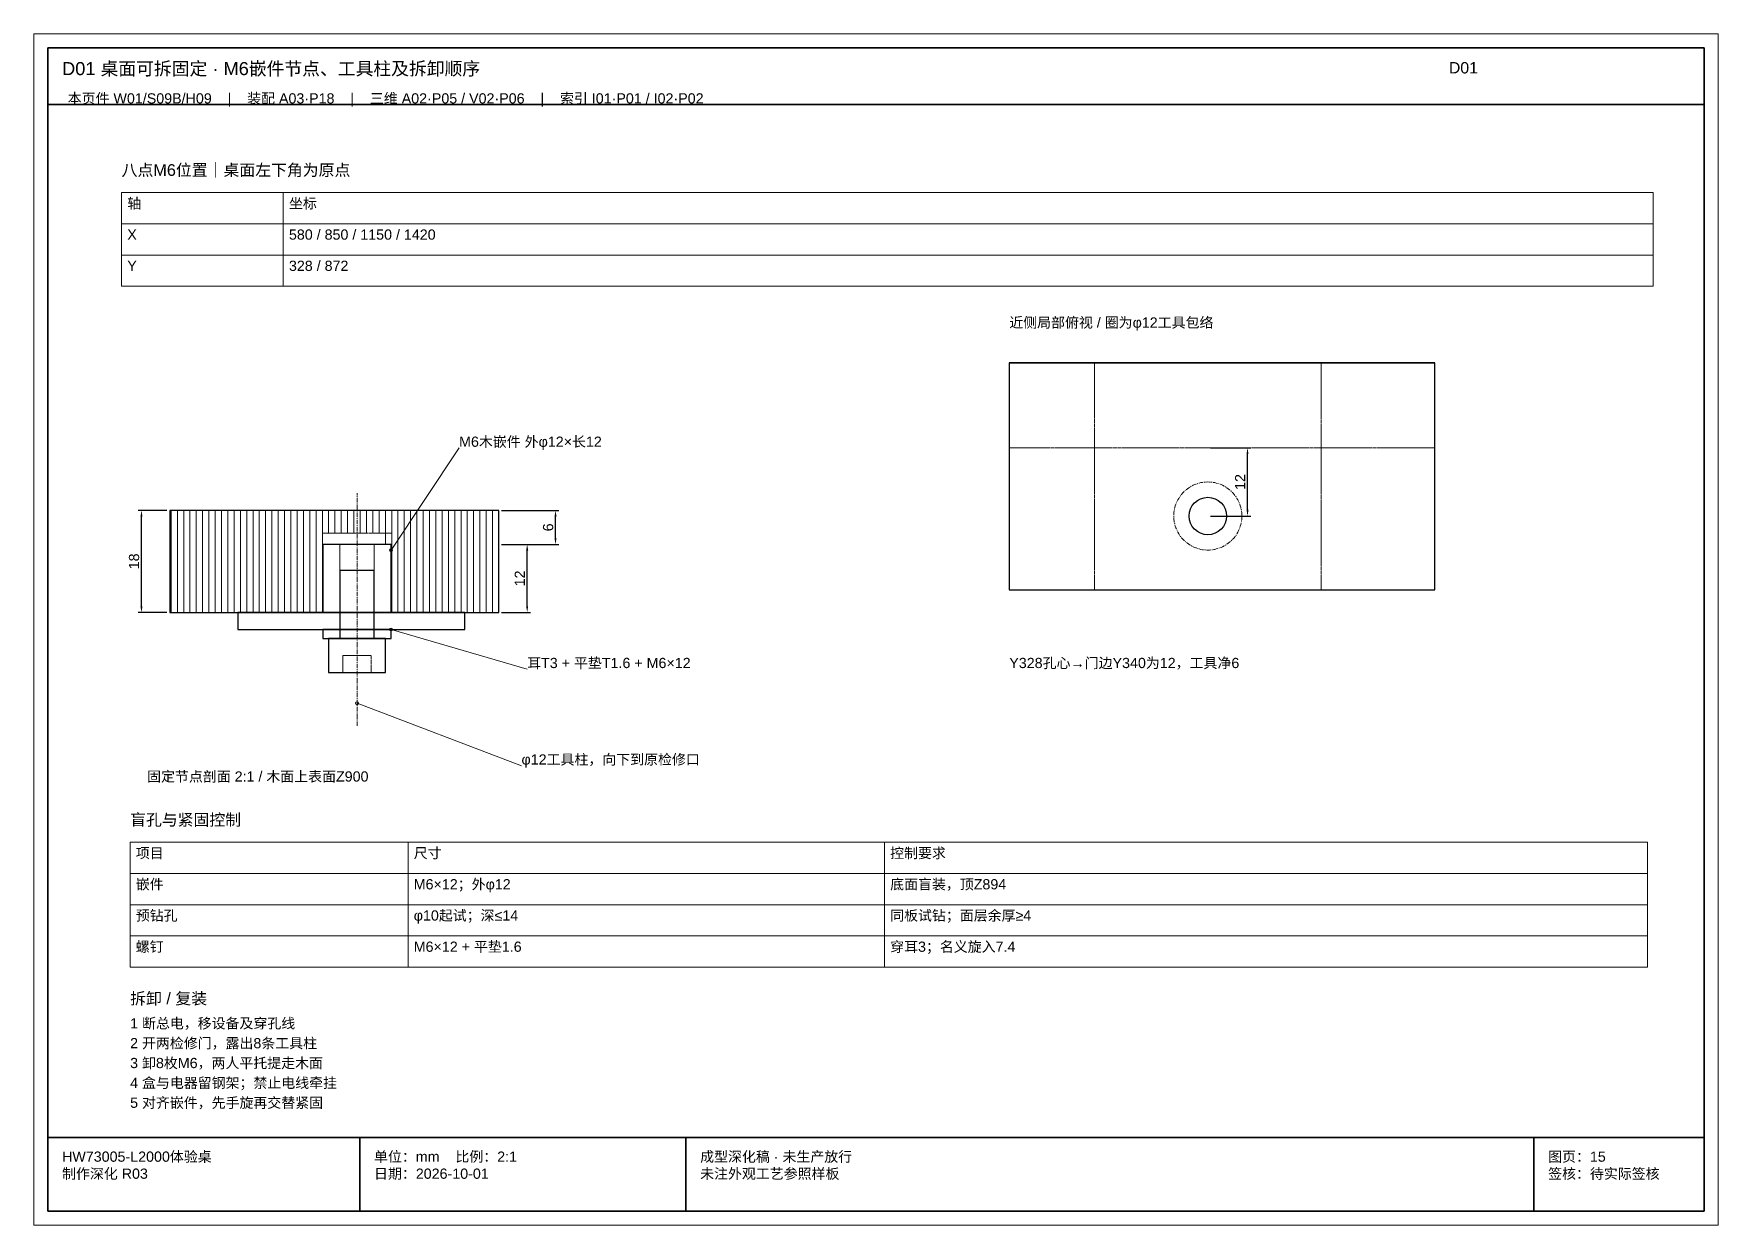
# Paper-space layout 'D01' of a CAD drawing. Header units: millimetres. Extents: x 0 to 594, y 0 to 420.
# The model-space entities are those that its viewports show. They can reach past a viewport. Long polylines and large blocks are cut down to what shows.
import ezdxf

# ---------------------------------------------------------------- set-up
doc = ezdxf.new("R2010")
doc.units = ezdxf.units.MM
doc.linetypes.add('CENTER', pattern=[5.08, 3.175, -0.635, 0.635, -0.635])
doc.linetypes.add('DASHED', pattern=[1.524, 1.27, -0.254])
for name, color, linetype, lineweight in [('CENTER', 8, 'CENTER', 13), ('DIM', 7, 'Continuous', 13), ('FRAME', 7, 'Continuous', 35), ('HATCH', 8, 'Continuous', 9), ('HIDDEN', 8, 'DASHED', 13), ('NOTE', 7, 'Continuous', 18), ('OUTLINE', 7, 'Continuous', 25)]:
    doc.layers.add(name, color=color, linetype=linetype, lineweight=lineweight)
doc.styles.add('CN', font='Arial Unicode.ttf')
doc.dimstyles.new('D0_5_A2', dxfattribs={"dimtxt": 1.8, "dimasz": 1.1, "dimexe": 0.6, "dimexo": 0.5, "dimgap": 0.4, "dimtad": 1, "dimdsep": 46, "dimtxsty": 'CN', "dimcen": 2.5, "dimclrd": 7, "dimclre": 7, "dimclrt": 7, "dimazin": 3, "dimtfac": 1, "dimtmove": 0, "dimatfit": 3})

msp = doc.modelspace()

# ---------------------------------------------------------------- hatches: boundary and pattern name
at = {"layer": 'HATCH'}
h = msp.add_hatch(dxfattribs=at)
h.set_pattern_fill('ANSI31', scale=0.35, angle=45)
h.paths.add_polyline_path([(336024, 108), (336051, 108), (336051, 126), (336024, 126)])
h = msp.add_hatch(dxfattribs=at)
h.set_pattern_fill('ANSI31', scale=0.35, angle=45)
h.paths.add_polyline_path([(336051, 120), (336052, 120), (336052, 122), (336062, 122), (336062, 120), (336063, 120), (336063, 126), (336051, 126)])
h = msp.add_hatch(dxfattribs=at)
h.set_pattern_fill('ANSI31', scale=0.35, angle=45)
h.paths.add_polyline_path([(336063, 108), (336082, 108), (336082, 126), (336063, 126)])

# ---------------------------------------------------------------- linework, layer by layer
at = {"layer": 'CENTER'}
msp.add_line((336057, 88), (336057, 129), dxfattribs=at)
msp.add_circle((336207, 125), 6, dxfattribs=at)
at = {"layer": 'DIM'}
for points in [[(336015.5, 176.5), (336044, 176.5), (336044, 182), (336015.5, 182)], [(336044, 176.5), (336285.5, 176.5), (336285.5, 182), (336044, 182)], [(336015.5, 171), (336044, 171), (336044, 176.5), (336015.5, 176.5)], [(336044, 171), (336285.5, 171), (336285.5, 176.5), (336044, 176.5)], [(336015.5, 165.5), (336044, 165.5), (336044, 171), (336015.5, 171)], [(336044, 165.5), (336285.5, 165.5), (336285.5, 171), (336044, 171)], [(336017, 62), (336066, 62), (336066, 67.5), (336017, 67.5)], [(336066, 62), (336150, 62), (336150, 67.5), (336066, 67.5)], [(336150, 62), (336284.5, 62), (336284.5, 67.5), (336150, 67.5)], [(336017, 56.5), (336066, 56.5), (336066, 62), (336017, 62)], [(336066, 56.5), (336150, 56.5), (336150, 62), (336066, 62)], [(336150, 56.5), (336284.5, 56.5), (336284.5, 62), (336150, 62)], [(336017, 51), (336066, 51), (336066, 56.5), (336017, 56.5)], [(336066, 51), (336150, 51), (336150, 56.5), (336066, 56.5)], [(336150, 51), (336284.5, 51), (336284.5, 56.5), (336150, 56.5)], [(336017, 45.5), (336066, 45.5), (336066, 51), (336017, 51)], [(336066, 45.5), (336150, 45.5), (336150, 51), (336066, 51)], [(336150, 45.5), (336284.5, 45.5), (336284.5, 51), (336150, 51)]]:
    msp.add_lwpolyline(points, close=True, dxfattribs=at)
for points in [[(336063, 119), (336075, 137), (336075, 137)], [(336063, 105), (336087, 98), (336087, 98)], [(336057, 92), (336086, 81), (336086, 81)]]:
    msp.add_lwpolyline(points, dxfattribs=at)
for centre in [(336063, 119), (336063, 105), (336057, 92)]:
    msp.add_circle(centre, 0.25, dxfattribs=at)
at = {"layer": 'FRAME'}
for p, q in [((336002.5, 197.5), (336294.5, 197.5)), ((336002.5, 15.5), (336294.5, 15.5)), ((336057.5, 2.5), (336057.5, 15.5)), ((336115, 2.5), (336115, 15.5)), ((336264.5, 2.5), (336264.5, 15.5))]:
    msp.add_line(p, q, dxfattribs=at)
msp.add_lwpolyline([(336002.5, 2.5), (336294.5, 2.5), (336294.5, 207.5), (336002.5, 207.5)], close=True, dxfattribs=at)
at = {"layer": 'HIDDEN'}
for p, q in [((336172, 137), (336247, 137)), ((336051, 122), (336063, 122)), ((336054, 108), (336054, 120)), ((336060, 108), (336060, 120))]:
    msp.add_line(p, q, dxfattribs=at)
for points in [[(336187, 112), (336227, 112), (336227, 152), (336187, 152)], [(336054.5, 97.4), (336059.5, 97.4), (336059.5, 100.4), (336054.5, 100.4)]]:
    msp.add_lwpolyline(points, close=True, dxfattribs=at)
at = {"layer": 'OUTLINE'}
msp.add_line((336172, 152), (336247, 152), dxfattribs=at)
for points in [[(336172, 112), (336247, 112), (336247, 152), (336172, 152)], [(336024, 108), (336082, 108), (336082, 126), (336024, 126)], [(336051, 108), (336063, 108), (336063, 120), (336051, 120)], [(336054, 103.4), (336060, 103.4), (336060, 115.4), (336054, 115.4)], [(336036, 105), (336076, 105), (336076, 108), (336036, 108)], [(336051, 103.4), (336063, 103.4), (336063, 105), (336051, 105)], [(336052, 97.4), (336062, 97.4), (336062, 103.4), (336052, 103.4)]]:
    msp.add_lwpolyline(points, close=True, dxfattribs=at)
msp.add_circle((336207, 125), 3.3, dxfattribs=at)

# ---------------------------------------------------------------- texts
at = {"layer": 'NOTE', "attachment_point": 1, "style": 'CN'}
for s, insert, char_height, width in [('D01 桌面可拆固定 · M6嵌件节点、工具柱及拆卸顺序', (336005, 205), 2.3, 242), ('D01', (336249.5, 205), 2, 45), ('本页件 W01/S09B/H09    |    装配 A03·P18    |    三维 A02·P05 / V02·P06    |    索引 I01·P01 / I02·P02', (336006, 199.5), 1.8, 285), ('八点M6位置｜桌面左下角为原点', (336015.5, 187), 2.05, 270), ('轴', (336016.5, 181), 1.8, 26.5), ('坐标', (336045, 181), 1.8, 239.5), ('X', (336016.5, 175.5), 1.8, 26.5), ('580 / 850 / 1150 / 1420', (336045, 175.5), 1.8, 239.5), ('Y', (336016.5, 170), 1.8, 26.5), ('328 / 872', (336045, 170), 1.8, 239.5), ('近侧局部俯视 / 圈为φ12工具包络', (336172, 160), 1.8, 110), ('M6木嵌件 外φ12×长12', (336075, 139), 1.8, 45), ('耳T3 + 平垫T1.6 + M6×12', (336087, 100), 1.8, 45), ('Y328孔心→门边Y340为12，工具净6', (336172, 100), 1.8, 113.5), ('φ12工具柱，向下到原检修口', (336086, 83), 1.8, 45), ('固定节点剖面 2:1 / 木面上表面Z900', (336020, 80), 1.8, 123.5), ('盲孔与紧固控制', (336017, 72.5), 2.05, 267.5), ('项目', (336018, 66.5), 1.8, 47), ('尺寸', (336067, 66.5), 1.8, 82), ('控制要求', (336151, 66.5), 1.8, 132.5), ('嵌件', (336018, 61), 1.8, 47), ('M6×12；外φ12', (336067, 61), 1.8, 82), ('底面盲装，顶Z894', (336151, 61), 1.8, 132.5), ('预钻孔', (336018, 55.5), 1.8, 47), ('φ10起试；深≤14', (336067, 55.5), 1.8, 82), ('同板试钻；面层余厚≥4', (336151, 55.5), 1.8, 132.5), ('螺钉', (336018, 50), 1.8, 47), ('M6×12 + 平垫1.6', (336067, 50), 1.8, 82), ('穿耳3；名义旋入7.4', (336151, 50), 1.8, 132.5), ('拆卸 / 复装', (336017, 41), 2.05, 267.5), ('1 断总电，移设备及穿孔线', (336017, 36.5), 1.8, 267.5), ('2 开两检修门，露出8条工具柱', (336017, 33), 1.8, 267.5), ('3 卸8枚M6，两人平托提走木面', (336017, 29.5), 1.8, 267.5), ('4 盒与电器留钢架；禁止电线牵挂', (336017, 26), 1.8, 267.5), ('5 对齐嵌件，先手旋再交替紧固', (336017, 22.5), 1.8, 267.5), ('HW73005-L2000体验桌\\P制作深化 R03', (336005, 13), 1.8, 50), ('单位：mm    比例：2:1\\P日期：2026-10-01', (336060, 13), 1.8, 52.5), ('成型深化稿 · 未生产放行\\P未注外观工艺参照样板', (336117.5, 13), 1.8, 144.5), ('图页：15\\P签核：待实际签核', (336267, 13), 1.8, 27.5)]:
    msp.add_mtext(s, dxfattribs=dict(at, insert=insert, char_height=char_height, width=width))

# ---------------------------------------------------------------- dimensions: what is measured, and where the dimension line sits
at = {"layer": 'DIM'}
for base, p1, p2 in [((336214, 125), (336207, 125), (336207, 137)), ((336019, 108), (336024, 108), (336024, 126)), ((336092, 120), (336082, 120), (336082, 126)), ((336087, 108), (336082, 108), (336082, 120))]:
    msp.add_linear_dim(base=base, p1=p1, p2=p2, angle=90, dimstyle='D0_5_A2', dxfattribs=at).render()

psp = doc.layouts.new('D01')

# ---------------------------------------------------------------- viewports
at = {"layer": 'Defpoints'}
psp.add_viewport(center=(297, 210), size=(594, 420), view_center_point=(336148.5, 105), view_height=210, dxfattribs=at)

doc.saveas('drawing.dxf')
